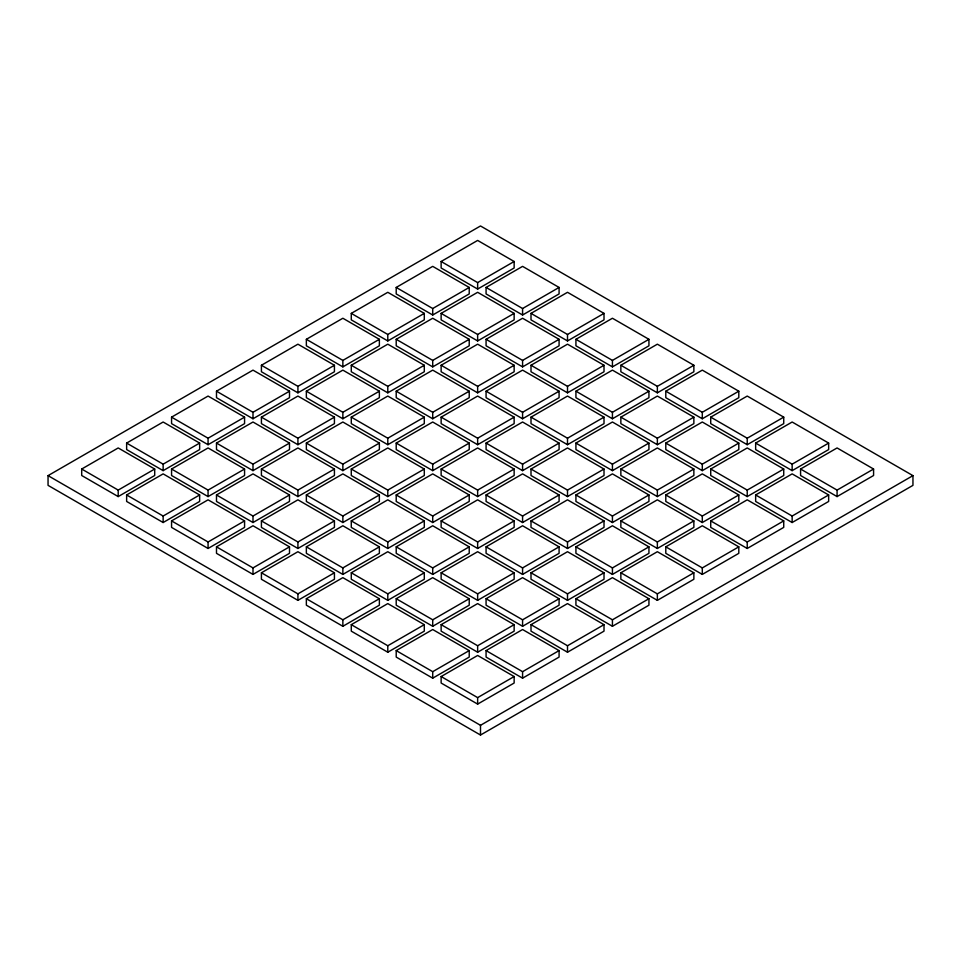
<?xml version="1.0" encoding="UTF-8"?>
<svg xmlns="http://www.w3.org/2000/svg" width="961" height="961" viewBox="0 0 961 961"><rect width="100%" height="100%" fill="white"/><g stroke="black" fill="none" stroke-linecap="round" stroke-linejoin="round"><path stroke-width="1.44" d="M48.05 475.635L480.5 225.967L912.95 475.635L912.95 485.365L480.5 735.033L48.05 485.365L48.05 475.635L480.5 725.315L912.95 475.635M81.697 469.028L118.203 447.946L154.709 469.028L154.709 475.503L118.203 496.585L81.697 475.503L81.697 469.028L118.203 490.098L154.709 469.028M126.636 443.081L163.142 422.011L199.648 443.081L199.648 449.568L163.142 470.638L126.636 449.568L126.636 443.081L163.142 464.163L199.648 443.081M171.563 417.146L208.069 396.064L244.574 417.146L244.574 423.633L208.069 444.703L171.563 423.633L171.563 417.146L208.069 438.216L244.574 417.146M216.489 391.199L252.995 370.129L289.501 391.199L289.501 397.686L252.995 418.768L216.489 397.686L216.489 391.199L252.995 412.281L289.501 391.199M261.416 365.264L297.922 344.182L334.428 365.264L334.428 371.751L297.922 392.821L261.416 371.751L261.416 365.264L297.922 386.334L334.428 365.264M306.355 339.317L342.861 318.247L379.367 339.317L379.367 345.804L342.861 366.886L306.355 345.804L306.355 339.317L342.861 360.399L379.367 339.317M351.282 313.382L387.788 292.3L424.294 313.382L424.294 319.869L387.788 340.939L351.282 319.869L351.282 313.382L387.788 334.464L424.294 313.382M396.208 287.447L432.714 266.365L469.22 287.447L469.22 293.922L432.714 315.004L396.208 293.922L396.208 287.447L432.714 308.517L469.22 287.447M441.135 261.5L477.641 240.43L514.147 261.5L514.147 267.987L477.641 289.069L441.135 267.987L441.135 261.5L477.641 282.582L514.147 261.5M126.636 494.963L163.142 473.881L199.648 494.963L199.648 501.45L163.142 522.52L126.636 501.45L126.636 494.963L163.142 516.033L199.648 494.963M171.563 469.028L208.069 447.946L244.574 469.028L244.574 475.503L208.069 496.585L171.563 475.503L171.563 469.028L208.069 490.098L244.574 469.028M216.489 443.081L252.995 422.011L289.501 443.081L289.501 449.568L252.995 470.638L216.489 449.568L216.489 443.081L252.995 464.163L289.501 443.081M261.416 417.146L297.922 396.064L334.428 417.146L334.428 423.633L297.922 444.703L261.416 423.633L261.416 417.146L297.922 438.216L334.428 417.146M306.355 391.199L342.861 370.129L379.367 391.199L379.367 397.686L342.861 418.768L306.355 397.686L306.355 391.199L342.861 412.281L379.367 391.199M351.282 365.264L387.788 344.182L424.294 365.264L424.294 371.751L387.788 392.821L351.282 371.751L351.282 365.264L387.788 386.334L424.294 365.264M396.208 339.317L432.714 318.247L469.22 339.317L469.22 345.804L432.714 366.886L396.208 345.804L396.208 339.317L432.714 360.399L469.22 339.317M441.135 313.382L477.641 292.3L514.147 313.382L514.147 319.869L477.641 340.939L441.135 319.869L441.135 313.382L477.641 334.464L514.147 313.382M486.074 287.447L522.58 266.365L559.086 287.447L559.086 293.922L522.58 315.004L486.074 293.922L486.074 287.447L522.58 308.517L559.086 287.447M171.563 520.898L208.069 499.828L244.574 520.898L244.574 527.385L208.069 548.467L171.563 527.385L171.563 520.898L208.069 541.98L244.574 520.898M216.489 494.963L252.995 473.881L289.501 494.963L289.501 501.45L252.995 522.52L216.489 501.45L216.489 494.963L252.995 516.033L289.501 494.963M261.416 469.028L297.922 447.946L334.428 469.028L334.428 475.503L297.922 496.585L261.416 475.503L261.416 469.028L297.922 490.098L334.428 469.028M306.355 443.081L342.861 422.011L379.367 443.081L379.367 449.568L342.861 470.638L306.355 449.568L306.355 443.081L342.861 464.163L379.367 443.081M351.282 417.146L387.788 396.064L424.294 417.146L424.294 423.633L387.788 444.703L351.282 423.633L351.282 417.146L387.788 438.216L424.294 417.146M396.208 391.199L432.714 370.129L469.22 391.199L469.22 397.686L432.714 418.768L396.208 397.686L396.208 391.199L432.714 412.281L469.22 391.199M441.135 365.264L477.641 344.182L514.147 365.264L514.147 371.751L477.641 392.821L441.135 371.751L441.135 365.264L477.641 386.334L514.147 365.264M486.074 339.317L522.58 318.247L559.086 339.317L559.086 345.804L522.58 366.886L486.074 345.804L486.074 339.317L522.58 360.399L559.086 339.317M531.001 313.382L567.507 292.3L604.013 313.382L604.013 319.869L567.507 340.939L531.001 319.869L531.001 313.382L567.507 334.464L604.013 313.382M216.489 546.845L252.995 525.763L289.501 546.845L289.501 553.332L252.995 574.402L216.489 553.332L216.489 546.845L252.995 567.915L289.501 546.845M261.416 520.898L297.922 499.828L334.428 520.898L334.428 527.385L297.922 548.467L261.416 527.385L261.416 520.898L297.922 541.98L334.428 520.898M306.355 494.963L342.861 473.881L379.367 494.963L379.367 501.45L342.861 522.52L306.355 501.45L306.355 494.963L342.861 516.033L379.367 494.963M351.282 469.028L387.788 447.946L424.294 469.028L424.294 475.503L387.788 496.585L351.282 475.503L351.282 469.028L387.788 490.098L424.294 469.028M396.208 443.081L432.714 422.011L469.22 443.081L469.22 449.568L432.714 470.638L396.208 449.568L396.208 443.081L432.714 464.163L469.22 443.081M441.135 417.146L477.641 396.064L514.147 417.146L514.147 423.633L477.641 444.703L441.135 423.633L441.135 417.146L477.641 438.216L514.147 417.146M486.074 391.199L522.58 370.129L559.086 391.199L559.086 397.686L522.58 418.768L486.074 397.686L486.074 391.199L522.58 412.281L559.086 391.199M531.001 365.264L567.507 344.182L604.013 365.264L604.013 371.751L567.507 392.821L531.001 371.751L531.001 365.264L567.507 386.334L604.013 365.264M575.927 339.317L612.433 318.247L648.939 339.317L648.939 345.804L612.433 366.886L575.927 345.804L575.927 339.317L612.433 360.399L648.939 339.317M261.416 572.78L297.922 551.71L334.428 572.78L334.428 579.267L297.922 600.349L261.416 579.267L261.416 572.78L297.922 593.862L334.428 572.78M306.355 546.845L342.861 525.763L379.367 546.845L379.367 553.332L342.861 574.402L306.355 553.332L306.355 546.845L342.861 567.915L379.367 546.845M351.282 520.898L387.788 499.828L424.294 520.898L424.294 527.385L387.788 548.467L351.282 527.385L351.282 520.898L387.788 541.98L424.294 520.898M396.208 494.963L432.714 473.881L469.22 494.963L469.22 501.45L432.714 522.52L396.208 501.45L396.208 494.963L432.714 516.033L469.22 494.963M441.135 469.028L477.641 447.946L514.147 469.028L514.147 475.503L477.641 496.585L441.135 475.503L441.135 469.028L477.641 490.098L514.147 469.028M486.074 443.081L522.58 422.011L559.086 443.081L559.086 449.568L522.58 470.638L486.074 449.568L486.074 443.081L522.58 464.163L559.086 443.081M531.001 417.146L567.507 396.064L604.013 417.146L604.013 423.633L567.507 444.703L531.001 423.633L531.001 417.146L567.507 438.216L604.013 417.146M575.927 391.199L612.433 370.129L648.939 391.199L648.939 397.686L612.433 418.768L575.927 397.686L575.927 391.199L612.433 412.281L648.939 391.199M620.854 365.264L657.36 344.182L693.866 365.264L693.866 371.751L657.36 392.821L620.854 371.751L620.854 365.264L657.36 386.334L693.866 365.264M306.355 598.727L342.861 577.645L379.367 598.727L379.367 605.202L342.861 626.284L306.355 605.202L306.355 598.727L342.861 619.797L379.367 598.727M351.282 572.78L387.788 551.71L424.294 572.78L424.294 579.267L387.788 600.349L351.282 579.267L351.282 572.78L387.788 593.862L424.294 572.78M396.208 546.845L432.714 525.763L469.22 546.845L469.22 553.332L432.714 574.402L396.208 553.332L396.208 546.845L432.714 567.915L469.22 546.845M441.135 520.898L477.641 499.828L514.147 520.898L514.147 527.385L477.641 548.467L441.135 527.385L441.135 520.898L477.641 541.98L514.147 520.898M486.074 494.963L522.58 473.881L559.086 494.963L559.086 501.45L522.58 522.52L486.074 501.45L486.074 494.963L522.58 516.033L559.086 494.963M531.001 469.028L567.507 447.946L604.013 469.028L604.013 475.503L567.507 496.585L531.001 475.503L531.001 469.028L567.507 490.098L604.013 469.028M575.927 443.081L612.433 422.011L648.939 443.081L648.939 449.568L612.433 470.638L575.927 449.568L575.927 443.081L612.433 464.163L648.939 443.081M620.854 417.146L657.36 396.064L693.866 417.146L693.866 423.633L657.36 444.703L620.854 423.633L620.854 417.146L657.36 438.216L693.866 417.146M665.793 391.199L702.299 370.129L738.805 391.199L738.805 397.686L702.299 418.768L665.793 397.686L665.793 391.199L702.299 412.281L738.805 391.199M351.282 624.662L387.788 603.592L424.294 624.662L424.294 631.149L387.788 652.219L351.282 631.149L351.282 624.662L387.788 645.744L424.294 624.662M396.208 598.727L432.714 577.645L469.22 598.727L469.22 605.202L432.714 626.284L396.208 605.202L396.208 598.727L432.714 619.797L469.22 598.727M441.135 572.78L477.641 551.71L514.147 572.78L514.147 579.267L477.641 600.349L441.135 579.267L441.135 572.78L477.641 593.862L514.147 572.78M486.074 546.845L522.58 525.763L559.086 546.845L559.086 553.332L522.58 574.402L486.074 553.332L486.074 546.845L522.58 567.915L559.086 546.845M531.001 520.898L567.507 499.828L604.013 520.898L604.013 527.385L567.507 548.467L531.001 527.385L531.001 520.898L567.507 541.98L604.013 520.898M575.927 494.963L612.433 473.881L648.939 494.963L648.939 501.45L612.433 522.52L575.927 501.45L575.927 494.963L612.433 516.033L648.939 494.963M620.854 469.028L657.36 447.946L693.866 469.028L693.866 475.503L657.36 496.585L620.854 475.503L620.854 469.028L657.36 490.098L693.866 469.028M665.793 443.081L702.299 422.011L738.805 443.081L738.805 449.568L702.299 470.638L665.793 449.568L665.793 443.081L702.299 464.163L738.805 443.081M710.72 417.146L747.226 396.064L783.732 417.146L783.732 423.633L747.226 444.703L710.72 423.633L710.72 417.146L747.226 438.216L783.732 417.146M396.208 650.597L432.714 629.527L469.22 650.597L469.22 657.084L432.714 678.166L396.208 657.084L396.208 650.597L432.714 671.679L469.22 650.597M441.135 624.662L477.641 603.592L514.147 624.662L514.147 631.149L477.641 652.219L441.135 631.149L441.135 624.662L477.641 645.744L514.147 624.662M486.074 598.727L522.58 577.645L559.086 598.727L559.086 605.202L522.58 626.284L486.074 605.202L486.074 598.727L522.58 619.797L559.086 598.727M531.001 572.78L567.507 551.71L604.013 572.78L604.013 579.267L567.507 600.349L531.001 579.267L531.001 572.78L567.507 593.862L604.013 572.78M575.927 546.845L612.433 525.763L648.939 546.845L648.939 553.332L612.433 574.402L575.927 553.332L575.927 546.845L612.433 567.915L648.939 546.845M620.854 520.898L657.36 499.828L693.866 520.898L693.866 527.385L657.36 548.467L620.854 527.385L620.854 520.898L657.36 541.98L693.866 520.898M665.793 494.963L702.299 473.881L738.805 494.963L738.805 501.45L702.299 522.52L665.793 501.45L665.793 494.963L702.299 516.033L738.805 494.963M710.72 469.028L747.226 447.946L783.732 469.028L783.732 475.503L747.226 496.585L710.72 475.503L710.72 469.028L747.226 490.098L783.732 469.028M755.646 443.081L792.152 422.011L828.658 443.081L828.658 449.568L792.152 470.638L755.646 449.568L755.646 443.081L792.152 464.163L828.658 443.081M441.135 676.544L477.641 655.462L514.147 676.544L514.147 683.031L477.641 704.101L441.135 683.031L441.135 676.544L477.641 697.614L514.147 676.544M486.074 650.597L522.58 629.527L559.086 650.597L559.086 657.084L522.58 678.166L486.074 657.084L486.074 650.597L522.58 671.679L559.086 650.597M531.001 624.662L567.507 603.592L604.013 624.662L604.013 631.149L567.507 652.219L531.001 631.149L531.001 624.662L567.507 645.744L604.013 624.662M575.927 598.727L612.433 577.645L648.939 598.727L648.939 605.202L612.433 626.284L575.927 605.202L575.927 598.727L612.433 619.797L648.939 598.727M620.854 572.78L657.36 551.71L693.866 572.78L693.866 579.267L657.36 600.349L620.854 579.267L620.854 572.78L657.36 593.862L693.866 572.78M665.793 546.845L702.299 525.763L738.805 546.845L738.805 553.332L702.299 574.402L665.793 553.332L665.793 546.845L702.299 567.915L738.805 546.845M710.72 520.898L747.226 499.828L783.732 520.898L783.732 527.385L747.226 548.467L710.72 527.385L710.72 520.898L747.226 541.98L783.732 520.898M755.646 494.963L792.152 473.881L828.658 494.963L828.658 501.45L792.152 522.52L755.646 501.45L755.646 494.963L792.152 516.033L828.658 494.963M800.573 469.028L837.079 447.946L873.585 469.028L873.585 475.503L837.079 496.585L800.573 475.503L800.573 469.028L837.079 490.098L873.585 469.028M837.079 490.098L837.079 496.585M792.152 464.163L792.152 470.638M792.152 516.033L792.152 522.52M747.226 438.216L747.226 444.703M747.226 490.098L747.226 496.585M747.226 541.98L747.226 548.467M702.299 412.281L702.299 418.768M702.299 464.163L702.299 470.638M702.299 516.033L702.299 522.52M702.299 567.915L702.299 574.402M657.36 386.334L657.36 392.821M657.36 438.216L657.36 444.703M657.36 490.098L657.36 496.585M657.36 541.98L657.36 548.467M657.36 593.862L657.36 600.349M612.433 360.399L612.433 366.886M612.433 412.281L612.433 418.768M612.433 464.163L612.433 470.638M612.433 516.033L612.433 522.52M612.433 567.915L612.433 574.402M612.433 619.797L612.433 626.284M567.507 334.464L567.507 340.939M567.507 386.334L567.507 392.821M567.507 438.216L567.507 444.703M567.507 490.098L567.507 496.585M567.507 541.98L567.507 548.467M567.507 593.862L567.507 600.349M567.507 645.744L567.507 652.219M522.58 308.517L522.58 315.004M522.58 360.399L522.58 366.886M522.58 412.281L522.58 418.768M522.58 464.163L522.58 470.638M522.58 516.033L522.58 522.52M522.58 567.915L522.58 574.402M522.58 619.797L522.58 626.284M522.58 671.679L522.58 678.166M480.5 725.315L480.5 735.033M477.641 282.582L477.641 289.069M477.641 334.464L477.641 340.939M477.641 386.334L477.641 392.821M477.641 438.216L477.641 444.703M477.641 490.098L477.641 496.585M477.641 541.98L477.641 548.467M477.641 593.862L477.641 600.349M477.641 645.744L477.641 652.219M477.641 697.614L477.641 704.101M432.714 308.517L432.714 315.004M432.714 360.399L432.714 366.886M432.714 412.281L432.714 418.768M432.714 464.163L432.714 470.638M432.714 516.033L432.714 522.52M432.714 567.915L432.714 574.402M432.714 619.797L432.714 626.284M432.714 671.679L432.714 678.166M387.788 334.464L387.788 340.939M387.788 386.334L387.788 392.821M387.788 438.216L387.788 444.703M387.788 490.098L387.788 496.585M387.788 541.98L387.788 548.467M387.788 593.862L387.788 600.349M387.788 645.744L387.788 652.219M342.861 360.399L342.861 366.886M342.861 412.281L342.861 418.768M342.861 464.163L342.861 470.638M342.861 516.033L342.861 522.52M342.861 567.915L342.861 574.402M342.861 619.797L342.861 626.284M297.922 386.334L297.922 392.821M297.922 438.216L297.922 444.703M297.922 490.098L297.922 496.585M297.922 541.98L297.922 548.467M297.922 593.862L297.922 600.349M252.995 412.281L252.995 418.768M252.995 464.163L252.995 470.638M252.995 516.033L252.995 522.52M252.995 567.915L252.995 574.402M208.069 438.216L208.069 444.703M208.069 490.098L208.069 496.585M208.069 541.98L208.069 548.467M163.142 464.163L163.142 470.638M163.142 516.033L163.142 522.52M118.203 490.098L118.203 496.585"/></g></svg>
